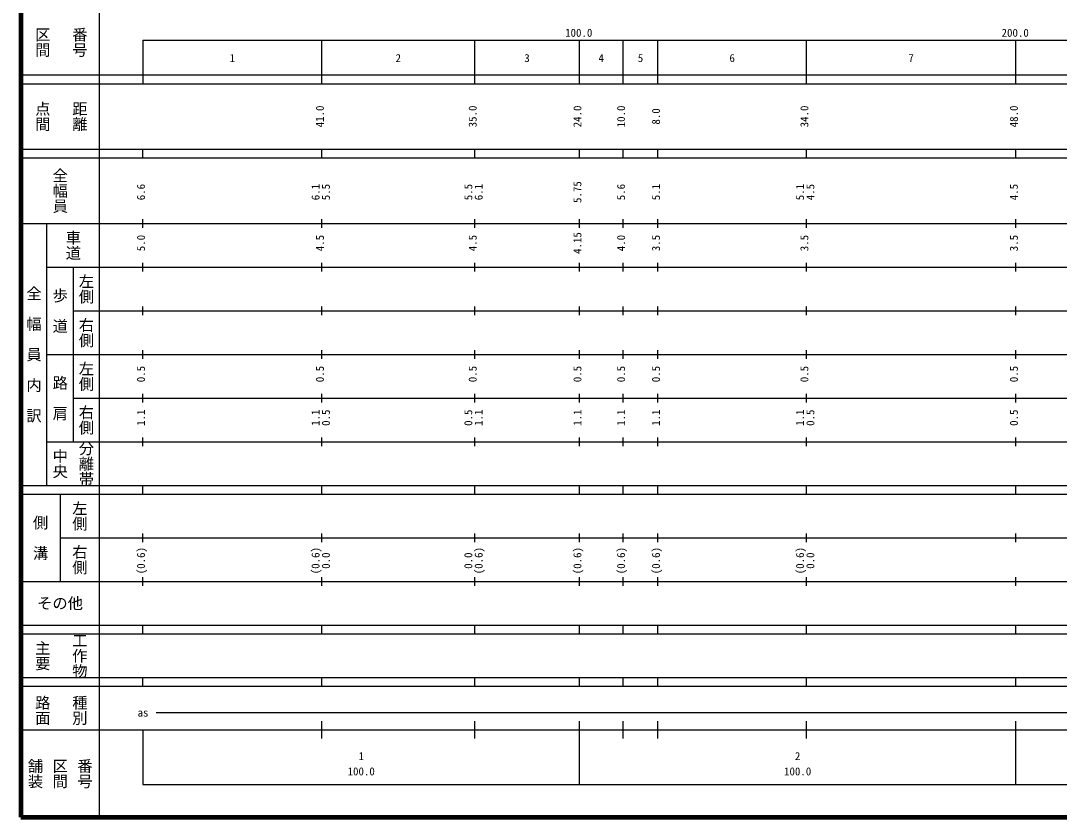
# Model space of a CAD drawing. Units: millimetres, scale not verified. Extents: x 40000 to 680000, y 20000 to 380000.
# Drawn here: x 40000 to 277935, y 20000 to 202409 of the extents above; entities that cross this region are included whole.
import ezdxf
from ezdxf.enums import TextEntityAlignment as Align

# ---------------------------------------------------------------- set-up
doc = ezdxf.new("R2010")
doc.units = ezdxf.units.MM
doc.header["$LTSCALE"] = 1000
doc.layers.add('M-TTL', color=2, linetype='Continuous', lineweight=140)
doc.layers.add('M-TTL-BAND', color=7, linetype='Continuous', lineweight=25)
doc.styles.add('@ＭＳ ゴシック', font='')
doc.styles.add('ＭＳ ゴシック', font='')
doc.styles.get('@ＭＳ ゴシック').set_extended_font_data('@MS Gothic')
doc.styles.get('ＭＳ ゴシック').set_extended_font_data('MS Gothic')

msp = doc.modelspace()

# ---------------------------------------------------------------- linework, layer by layer
at = {"layer": 'M-TTL'}
for p, q in [((40000, 380000), (40000, 20000)), ((40000, 20000), (680000, 20000))]:
    msp.add_line(p, q, dxfattribs=at)
at = {"layer": 'M-TTL-BAND'}
for p, q in [((58000, 370000), (58000, 20000)), ((68000, 198000), (579000, 198000)), ((68000, 198000), (68000, 188000)), ((109000, 188000), (109000, 198000)), ((144000, 188000), (144000, 198000)), ((168000, 188000), (168000, 198000)), ((178000, 188000), (178000, 198000)), ((186000, 188000), (186000, 198000)), ((220000, 188000), (220000, 198000)), ((268000, 188000), (268000, 198000)), ((40000, 190000), (579000, 190000)), ((40000, 188000), (579000, 188000)), ((40000, 173000), (579000, 173000)), ((68000, 171000), (68000, 173000)), ((109000, 171000), (109000, 173000)), ((144000, 171000), (144000, 173000)), ((168000, 171000), (168000, 173000)), ((178000, 171000), (178000, 173000)), ((186000, 171000), (186000, 173000)), ((220000, 171000), (220000, 173000)), ((268000, 171000), (268000, 173000)), ((40000, 171000), (579000, 171000)), ((40000, 156000), (579000, 156000)), ((46000, 96000), (46000, 156000)), ((68000, 155000), (68000, 157000)), ((109000, 155000), (109000, 157000)), ((144000, 155000), (144000, 157000)), ((168000, 155000), (168000, 157000)), ((178000, 155000), (178000, 157000)), ((186000, 155000), (186000, 157000)), ((220000, 155000), (220000, 157000)), ((268000, 155000), (268000, 157000)), ((46000, 146000), (579000, 146000)), ((52000, 146000), (52000, 106000)), ((68000, 145000), (68000, 147000)), ((109000, 145000), (109000, 147000)), ((144000, 145000), (144000, 147000)), ((168000, 145000), (168000, 147000)), ((178000, 145000), (178000, 147000)), ((186000, 145000), (186000, 147000)), ((220000, 145000), (220000, 147000)), ((268000, 145000), (268000, 147000)), ((52000, 136000), (579000, 136000)), ((68000, 135000), (68000, 137000)), ((109000, 135000), (109000, 137000)), ((144000, 135000), (144000, 137000)), ((168000, 135000), (168000, 137000)), ((178000, 135000), (178000, 137000)), ((186000, 135000), (186000, 137000)), ((220000, 135000), (220000, 137000)), ((268000, 135000), (268000, 137000)), ((68000, 125000), (68000, 127000)), ((109000, 125000), (109000, 127000)), ((144000, 125000), (144000, 127000)), ((168000, 125000), (168000, 127000)), ((178000, 125000), (178000, 127000)), ((186000, 125000), (186000, 127000)), ((220000, 125000), (220000, 127000)), ((268000, 125000), (268000, 127000)), ((46000, 126000), (579000, 126000)), ((68000, 115000), (68000, 117000)), ((109000, 115000), (109000, 117000)), ((144000, 115000), (144000, 117000)), ((168000, 115000), (168000, 117000)), ((178000, 115000), (178000, 117000)), ((186000, 115000), (186000, 117000)), ((220000, 115000), (220000, 117000)), ((268000, 115000), (268000, 117000)), ((52000, 116000), (579000, 116000)), ((46000, 106000), (579000, 106000)), ((68000, 105000), (68000, 107000)), ((109000, 105000), (109000, 107000)), ((144000, 105000), (144000, 107000)), ((168000, 105000), (168000, 107000)), ((178000, 105000), (178000, 107000)), ((186000, 105000), (186000, 107000)), ((220000, 105000), (220000, 107000)), ((268000, 105000), (268000, 107000)), ((40000, 96000), (579000, 96000)), ((68000, 94000), (68000, 96000)), ((109000, 94000), (109000, 96000)), ((144000, 94000), (144000, 96000)), ((168000, 94000), (168000, 96000)), ((178000, 94000), (178000, 96000)), ((186000, 94000), (186000, 96000)), ((220000, 94000), (220000, 96000)), ((268000, 94000), (268000, 96000)), ((40000, 94000), (579000, 94000)), ((49000, 94000), (49000, 74000)), ((49000, 84000), (579000, 84000)), ((68000, 83000), (68000, 85000)), ((109000, 83000), (109000, 85000)), ((144000, 83000), (144000, 85000)), ((168000, 83000), (168000, 85000)), ((178000, 83000), (178000, 85000)), ((186000, 83000), (186000, 85000)), ((220000, 83000), (220000, 85000)), ((268000, 83000), (268000, 85000)), ((40000, 74000), (579000, 74000)), ((68000, 73000), (68000, 75000)), ((109000, 73000), (109000, 75000)), ((144000, 73000), (144000, 75000)), ((168000, 73000), (168000, 75000)), ((178000, 73000), (178000, 75000)), ((186000, 73000), (186000, 75000)), ((220000, 73000), (220000, 75000)), ((268000, 73000), (268000, 75000)), ((40000, 64000), (579000, 64000)), ((40000, 62000), (579000, 62000)), ((68000, 62000), (68000, 64000)), ((109000, 62000), (109000, 64000)), ((144000, 62000), (144000, 64000)), ((168000, 62000), (168000, 64000)), ((178000, 62000), (178000, 64000)), ((186000, 62000), (186000, 64000)), ((220000, 62000), (220000, 64000)), ((268000, 62000), (268000, 64000)), ((40000, 52000), (579000, 52000)), ((40000, 50000), (579000, 50000)), ((68000, 50000), (68000, 52000)), ((109000, 50000), (109000, 52000)), ((144000, 50000), (144000, 52000)), ((168000, 50000), (168000, 52000)), ((178000, 50000), (178000, 52000)), ((186000, 50000), (186000, 52000)), ((220000, 50000), (220000, 52000)), ((268000, 50000), (268000, 52000)), ((71000, 44000), (565000, 44000)), ((109000, 38000), (109000, 42000)), ((144000, 38000), (144000, 42000)), ((168000, 27500), (168000, 42000)), ((178000, 38000), (178000, 42000)), ((186000, 38000), (186000, 42000)), ((220000, 38000), (220000, 42000)), ((268000, 27500), (268000, 42000)), ((40000, 40000), (579000, 40000)), ((68000, 40000), (68000, 27500)), ((68000, 27500), (579000, 27500))]:
    msp.add_line(p, q, dxfattribs=at)

# ---------------------------------------------------------------- texts
at = {"layer": 'M-TTL-BAND', "style": '@ＭＳ ゴシック'}
for s, p in [('区間', (45000, 197500)), ('番号', (53500, 197500)), ('点間', (45000, 180500)), ('距離', (53500, 180500)), ('全幅員', (49000, 163500)), ('車道', (52000, 151000)), ('左側', (55000, 141000)), ('全\u3000幅\u3000員\u3000内\u3000訳', (43000, 126000)), ('歩\u3000道', (49000, 136000)), ('右側', (55000, 131000)), ('左側', (55000, 121000)), ('路\u3000肩', (49000, 116000)), ('右側', (55000, 111000)), ('分離帯', (55000, 101000)), ('中央', (49000, 101000)), ('左側', (53500, 89000)), ('側\u3000溝', (44500, 84000)), ('右側', (53500, 79000)), ('主要', (45000, 57000)), ('工作物', (53500, 57000)), ('路面', (45000, 44500)), ('種別', (53500, 44500)), ('舗装', (43333, 30000)), ('番号', (54667, 30000)), ('区間', (49000, 30000))]:
    msp.add_text(s, height=2566, rotation=270, dxfattribs=at).set_placement(p, align=Align.MIDDLE_CENTER)
at = {"layer": 'M-TTL-BAND', "style": 'ＭＳ ゴシック'}
for s, p in [('100.0', (167844, 198195)), ('200.0', (267844, 198195)), ('1', (88500, 192405)), ('2', (126500, 192405)), ('3', (156000, 192405)), ('4', (173000, 192405)), ('5', (182000, 192405)), ('6', (203000, 192405)), ('7', (244000, 192405)), ('as', (68000, 42500)), ('1', (118000, 32523)), ('2', (218000, 32523)), ('100.0', (118000, 29033)), ('100.0', (218000, 29033))]:
    msp.add_text(s, height=1833, dxfattribs=at).set_placement(p, align=Align.BOTTOM_CENTER)
for s, p in [('41.0', (110000, 180500)), ('35.0', (145000, 180500)), ('24.0', (169000, 180500)), ('10.0', (179000, 180500)), ('8.0', (187000, 180500)), ('34.0', (221000, 180500)), ('48.0', (269000, 180500)), ('6.6', (69000, 163174)), ('6.1', (109000, 163174)), ('5.5', (111370, 163174)), ('5.5', (144000, 163174)), ('6.1', (146370, 163174)), ('5.75', (169000, 163174)), ('5.6', (179000, 163174)), ('5.1', (187000, 163174)), ('5.1', (220000, 163174)), ('4.5', (222370, 163174)), ('4.5', (269000, 163174)), ('5.0', (69000, 151500)), ('4.5', (110000, 151500)), ('4.5', (145000, 151500)), ('4.15', (169000, 151500)), ('4.0', (179000, 151500)), ('3.5', (187000, 151500)), ('3.5', (221000, 151500)), ('3.5', (269000, 151500)), ('0.5', (69000, 121500)), ('0.5', (110000, 121500)), ('0.5', (145000, 121500)), ('0.5', (169000, 121500)), ('0.5', (179000, 121500)), ('0.5', (187000, 121500)), ('0.5', (221000, 121500)), ('0.5', (269000, 121500)), ('1.1', (69000, 111500)), ('1.1', (109000, 111500)), ('0.5', (111370, 111500)), ('0.5', (144000, 111500)), ('1.1', (146370, 111500)), ('1.1', (169000, 111500)), ('1.1', (179000, 111500)), ('1.1', (187000, 111500)), ('1.1', (220000, 111500)), ('0.5', (222370, 111500)), ('0.5', (269000, 111500)), ('(0.6)', (69000, 78764)), ('(0.6)', (109000, 78764)), ('(0.6)', (146370, 78764)), ('(0.6)', (169000, 78764)), ('(0.6)', (179000, 78764)), ('(0.6)', (187000, 78764)), ('(0.6)', (220000, 78764)), ('0.0', (111370, 78764)), ('0.0', (144000, 78764)), ('0.0', (222370, 78764))]:
    msp.add_text(s, height=1833, rotation=90, dxfattribs=at).set_placement(p, align=Align.BOTTOM_CENTER)
msp.add_text('その他', height=2566, dxfattribs=at).set_placement((49000, 69000), align=Align.MIDDLE_CENTER)

doc.saveas('drawing.dxf')
